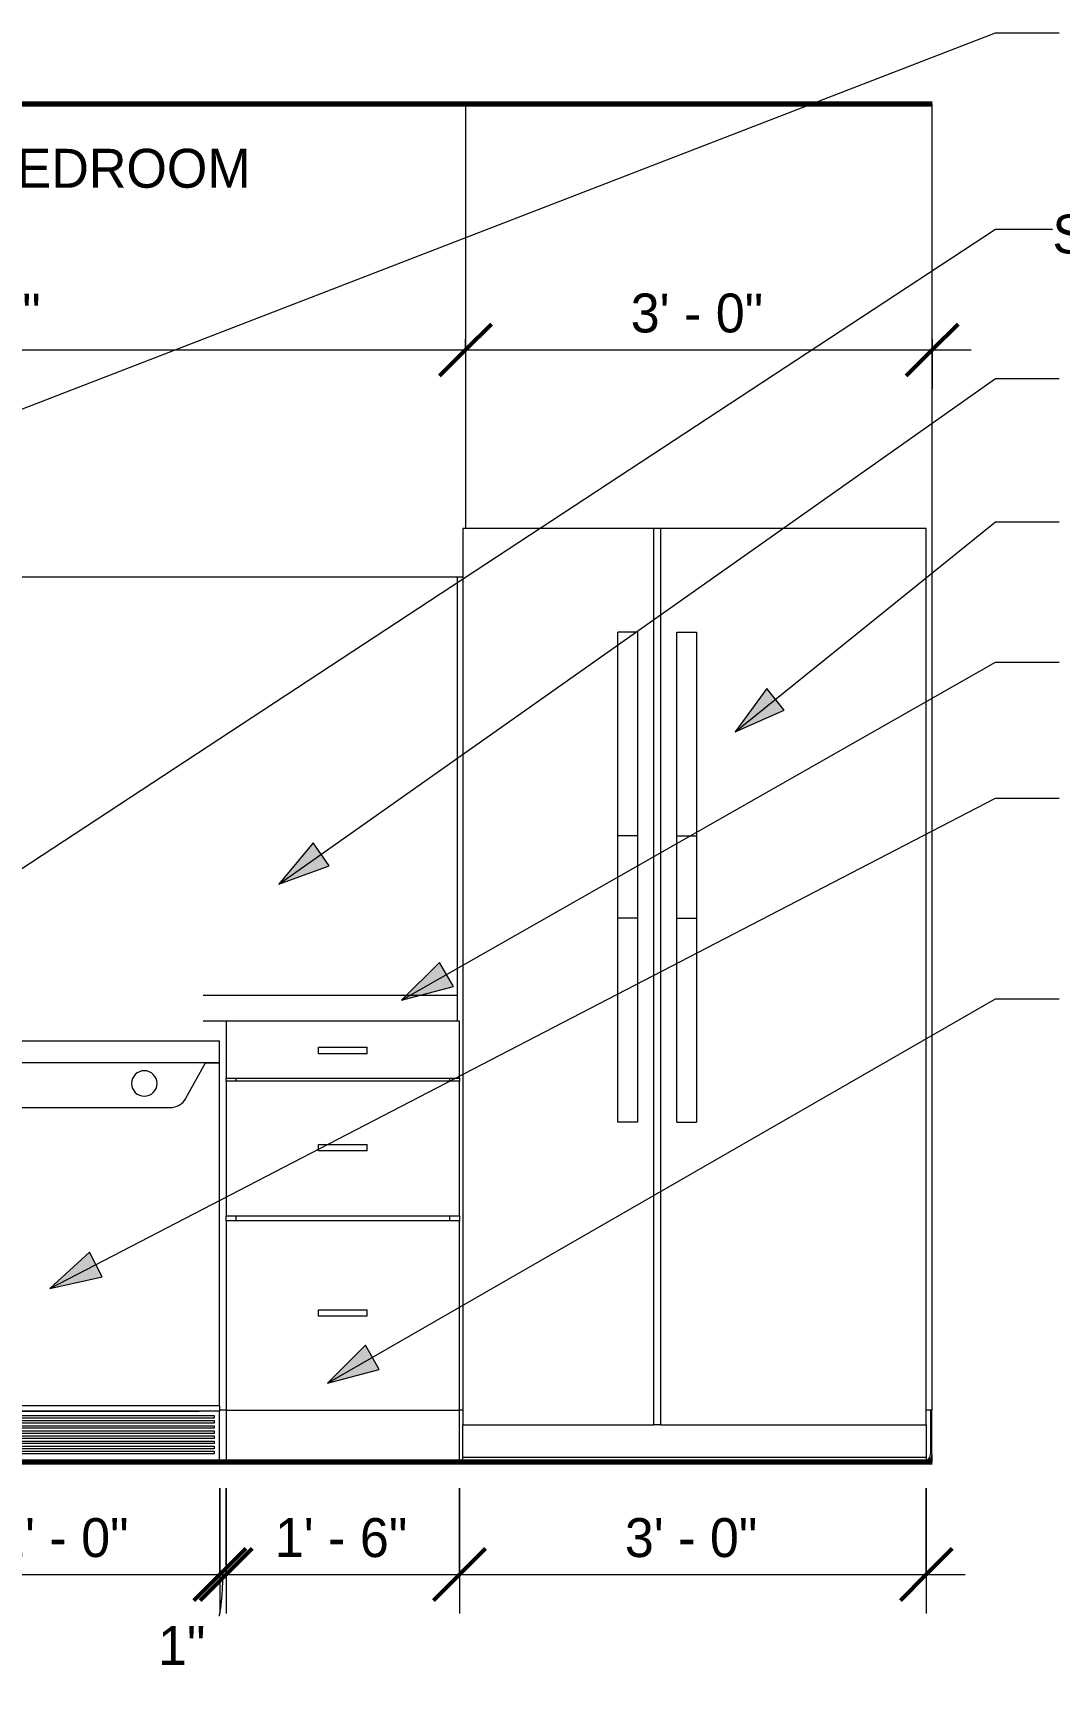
# Model space of a CAD drawing. Header units: inches. Extents: x -2718 to -922, y 119 to 10852.
# Drawn here: x -1066.4 to -987.2, y 119.4 to 246.2 of the extents above; entities that cross this region are included whole.
import ezdxf

# ---------------------------------------------------------------- set-up
doc = ezdxf.new("R2010")
doc.units = ezdxf.units.IN
doc.header["$MEASUREMENT"] = 0
for name, color, linetype, lineweight in [('0-4', 130, 'Continuous', 5), ('A-ANNO-DIMS', 211, 'Continuous', 9), ('A-ANNO-DIMS-32', 211, 'Continuous', 9), ('A-ANNO-NOTE', 131, 'Continuous', 9), ('A-FLOR-2', 10, 'Continuous', 70), ('A-WALL', 113, 'Continuous', 18), ('A-WALL-4', 113, 'Continuous', 9), ('G-ANNO-TEXT', 231, 'Continuous', 9), ('G-ANNO-TEXT-1', 147, 'Continuous', 20), ('Q-CASE', 31, 'Continuous', 9), ('Q-SPCQ', 91, 'Continuous', 9)]:
    doc.layers.add(name, color=color, linetype=linetype, lineweight=lineweight)
doc.styles.add('Century Gothic', font='ufonts.com_century-gothic.ttf', dxfattribs={"height": 3})
doc.dimstyles.new('OD_1__HACK_2', dxfattribs={"dimscale": 12, "dimtxt": 3.132505, "dimasz": 0.333333, "dimexe": 0.25, "dimexo": 0.166667, "dimgap": 0.041667, "dimtad": 1, "dimdec": 0, "dimzin": 3, "dimdsep": 46, "dimlunit": 4, "dimtxsty": 'Century Gothic', "dimblk1": 'OBLIQUE', "dimblk2": 'OBLIQUE', "dimsah": 1, "dimcen": 0.09, "dimdle": 0.25, "dimazin": 0, "dimtfac": 1, "dimtdec": 4, "dimtix": 1, "dimtmove": 0, "dimatfit": 3, "dimfxl": 1, "dimtvp": 1, "dimtfill": 1, "dimfrac": 2, "dimtolj": 1, "dimtzin": 0, "dimarcsym": 2})
doc.dimstyles.new('OD_1__HACK_2_1', dxfattribs={"dimscale": 12, "dimtxt": 3.132505, "dimasz": 0.333333, "dimexe": 0.25, "dimexo": 0.166667, "dimgap": 0.041667, "dimtad": 1, "dimdec": 0, "dimzin": 3, "dimdsep": 46, "dimlunit": 4, "dimtxsty": 'Century Gothic', "dimblk1": 'OBLIQUE', "dimblk2": 'OBLIQUE', "dimsah": 1, "dimcen": 0.09, "dimdle": 0.25, "dimazin": 0, "dimtfac": 1, "dimtdec": 4, "dimtix": 1, "dimtmove": 1, "dimatfit": 3, "dimfxl": 1, "dimtvp": 1, "dimtfill": 1, "dimfrac": 2, "dimtolj": 1, "dimtzin": 0, "dimarcsym": 2})

# ---------------------------------------------------------------- blocks, each defined once
blk = doc.blocks.new('CTR - 1st Phase - Shell_rvt-6-2ND _ 3RD FLOOR - STUDIO B - ADA TYPE B - KITCHEN SIDE WALL')
at = {"layer": 'A-FLOR-2'}
for p, q in [((-10547.46, 240.75), (-10397.48, 240.75)), ((-10397.48, 136), (-10547.46, 136))]:
    blk.add_line(p, q, dxfattribs=at)
blk = doc.blocks.new('Basic Wall _ INT - W4BØF - _5_8 GYP - 2X4 WOOD_BATT_ - 5_8 GYP_ - ___-2693809-2ND _ 3RD FLOOR - STUDIO B - ADA TYPE B - KITCHEN SIDE WALL')
at = {"layer": 'A-WALL'}
for p, q in [((-10476.44, 140), (-10476.94, 140)), ((-10451.94, 140), (-10452.44, 140)), ((-10433.69, 140), (-10433.94, 140)), ((-10397.53, 140), (-10397.94, 140)), ((-10476.44, 136.11), (-10476.94, 136.11)), ((-10451.94, 136.11), (-10452.44, 136.11)), ((-10433.69, 136.11), (-10433.94, 136.11)), ((-10397.9, 136.11), (-10397.94, 136.11)), ((-10397.49, 136.11), (-10397.7, 136.11))]:
    blk.add_line(p, q, dxfattribs=at)
blk = doc.blocks.new('Basic Wall _ INT - W4BØF - _5_8 GYP - 2X4 WOOD_BATT_ - 5_8 GYP_ - ___-2693811-2ND _ 3RD FLOOR - STUDIO B - ADA TYPE B - KITCHEN SIDE WALL')
at = {"layer": 'A-WALL'}
for p, q in [((-10397.61, 139.92), (-10397.61, 136.61)), ((-10397.49, 140), (-10397.53, 140)), ((-10397.49, 136.61), (-10397.49, 140)), ((-10397.9, 136.11), (-10397.84, 136))]:
    blk.add_line(p, q, dxfattribs=at)
for centre, radius, start, end in [((-10397.53, 139.92), 0.0822, 90, 180), ((-10398.19, 136.61), 0.577, 300, 0), ((-10398.19, 136.61), 0.702, 300, 0)]:
    blk.add_arc(centre, radius, start, end, dxfattribs=at)
blk = doc.blocks.new('Refrigerator_-_Side-by-Side_6047 - 36_ X 30_-345559-2ND _ 3RD FLOOR - STUDIO B - ADA TYPE B - KITCHEN SIDE WALL')
at = {"layer": 'Q-SPCQ'}
for p, q in [((-10418.94, 208), (-10433.69, 208)), ((-10433.69, 208), (-10433.69, 138.87)), ((-10418.44, 208), (-10418.94, 208)), ((-10418.94, 138.87), (-10418.94, 208)), ((-10397.94, 208), (-10418.44, 208)), ((-10418.44, 208), (-10418.44, 138.87)), ((-10397.94, 138.87), (-10397.94, 208)), ((-10421.72, 184.29), (-10421.72, 200)), ((-10420.2, 200), (-10421.72, 200)), ((-10420.2, 200), (-10420.2, 184.29)), ((-10417.18, 184.29), (-10417.18, 200)), ((-10417.18, 200), (-10415.66, 200)), ((-10415.66, 200), (-10415.66, 184.29)), ((-10421.72, 177.94), (-10421.72, 184.29)), ((-10420.2, 184.29), (-10421.72, 184.29)), ((-10420.2, 184.29), (-10420.2, 177.94)), ((-10417.18, 177.94), (-10417.18, 184.29)), ((-10417.18, 184.29), (-10415.66, 184.29)), ((-10415.66, 184.29), (-10415.66, 177.94)), ((-10421.72, 162.23), (-10421.72, 177.94)), ((-10420.2, 177.94), (-10421.72, 177.94)), ((-10420.2, 177.94), (-10420.2, 162.23)), ((-10417.18, 162.23), (-10417.18, 177.94)), ((-10417.18, 177.94), (-10415.66, 177.94)), ((-10415.66, 177.94), (-10415.66, 162.23)), ((-10420.2, 162.23), (-10421.72, 162.23)), ((-10417.18, 162.23), (-10415.66, 162.23)), ((-10433.69, 136.37), (-10433.69, 138.87)), ((-10433.69, 138.87), (-10418.94, 138.87)), ((-10418.44, 138.87), (-10418.94, 138.87)), ((-10418.44, 138.87), (-10397.94, 138.87)), ((-10397.94, 138.87), (-10397.94, 136.37)), ((-10433.69, 136.37), (-10397.94, 136.37)), ((-10433.69, 136), (-10433.69, 136.37)), ((-10397.94, 136.37), (-10397.94, 136))]:
    blk.add_line(p, q, dxfattribs=at)
blk = doc.blocks.new('Dishwasher_15404 - 34_ counter-2817256-2ND _ 3RD FLOOR - STUDIO B - ADA TYPE B - KITCHEN SIDE WALL')
at = {"layer": 'Q-SPCQ'}
for p, q in [((-10476.44, 168.5), (-10476.44, 166.79)), ((-10476.44, 168.5), (-10475.37, 168.5)), ((-10475.37, 168.5), (-10452.64, 168.5)), ((-10452.64, 168.5), (-10452.44, 168.5)), ((-10452.44, 166.79), (-10452.44, 168.5)), ((-10476.44, 166.79), (-10476.44, 140.33)), ((-10476.44, 166.79), (-10476.24, 166.79)), ((-10476.24, 166.79), (-10475.35, 166.79)), ((-10475.35, 166.79), (-10475.37, 166.79)), ((-10453.53, 166.79), (-10475.35, 166.79)), ((-10475.35, 166.79), (-10473.83, 164.06)), ((-10455.05, 164.06), (-10453.53, 166.79)), ((-10452.64, 166.79), (-10453.53, 166.79)), ((-10453.53, 166.79), (-10452.64, 166.79)), ((-10452.44, 166.79), (-10452.64, 166.79)), ((-10452.64, 166.79), (-10452.44, 166.79)), ((-10452.44, 140.33), (-10452.44, 166.79)), ((-10472.72, 165.94), (-10472.72, 165.35)), ((-10472.13, 165.94), (-10472.72, 165.94)), ((-10472.72, 165.35), (-10472.13, 165.35)), ((-10472.13, 165.35), (-10472.13, 165.94)), ((-10471.54, 165.94), (-10471.54, 165.35)), ((-10470.95, 165.94), (-10471.54, 165.94)), ((-10471.54, 165.35), (-10470.95, 165.35)), ((-10470.95, 165.35), (-10470.95, 165.94)), ((-10470.36, 165.94), (-10470.36, 165.35)), ((-10469.77, 165.94), (-10470.36, 165.94)), ((-10470.36, 165.35), (-10469.77, 165.35)), ((-10469.77, 165.35), (-10469.77, 165.94)), ((-10469.18, 165.94), (-10469.18, 165.35)), ((-10468.59, 165.94), (-10469.18, 165.94)), ((-10469.18, 165.35), (-10468.59, 165.35)), ((-10468.59, 165.35), (-10468.59, 165.94)), ((-10472.63, 163.35), (-10456.25, 163.35)), ((-10476.24, 140.33), (-10476.44, 140.33)), ((-10476.44, 140.33), (-10476.44, 139.94)), ((-10452.44, 139.94), (-10476.44, 139.94)), ((-10476.44, 139.94), (-10476.44, 136)), ((-10452.64, 140.33), (-10476.24, 140.33)), ((-10476.02, 139.39), (-10476.02, 139.59)), ((-10476.02, 139.59), (-10474.86, 139.59)), ((-10474.86, 139.94), (-10454.01, 139.94)), ((-10474.86, 139.59), (-10454.01, 139.59)), ((-10454.01, 139.59), (-10452.86, 139.59)), ((-10452.86, 139.59), (-10452.86, 139.39)), ((-10452.44, 140.33), (-10452.64, 140.33)), ((-10452.44, 140.33), (-10452.44, 139.94)), ((-10452.44, 136), (-10452.44, 139.94)), ((-10474.86, 139.39), (-10476.02, 139.39)), ((-10476.02, 139), (-10476.02, 139.2)), ((-10476.02, 139.2), (-10474.86, 139.2)), ((-10474.86, 139), (-10476.02, 139)), ((-10476.02, 138.61), (-10476.02, 138.8)), ((-10476.02, 138.8), (-10474.86, 138.8)), ((-10474.86, 138.61), (-10476.02, 138.61)), ((-10476.02, 138.21), (-10476.02, 138.41)), ((-10476.02, 138.41), (-10474.86, 138.41)), ((-10474.86, 138.21), (-10476.02, 138.21)), ((-10454.01, 139.39), (-10474.86, 139.39)), ((-10474.86, 139.2), (-10454.01, 139.2)), ((-10454.01, 139), (-10474.86, 139)), ((-10474.86, 138.8), (-10454.01, 138.8)), ((-10454.01, 138.61), (-10474.86, 138.61)), ((-10474.86, 138.41), (-10454.01, 138.41)), ((-10454.01, 138.21), (-10474.86, 138.21)), ((-10452.86, 139.39), (-10454.01, 139.39)), ((-10454.01, 139.2), (-10452.86, 139.2)), ((-10452.86, 139), (-10454.01, 139)), ((-10454.01, 138.8), (-10452.86, 138.8)), ((-10452.86, 138.61), (-10454.01, 138.61)), ((-10454.01, 138.41), (-10452.86, 138.41)), ((-10452.86, 138.21), (-10454.01, 138.21)), ((-10452.86, 139.2), (-10452.86, 139)), ((-10452.86, 138.8), (-10452.86, 138.61)), ((-10452.86, 138.41), (-10452.86, 138.21)), ((-10476.02, 137.82), (-10476.02, 138.02)), ((-10476.02, 138.02), (-10474.86, 138.02)), ((-10474.86, 137.82), (-10476.02, 137.82)), ((-10476.02, 137.43), (-10476.02, 137.62)), ((-10476.02, 137.62), (-10474.86, 137.62)), ((-10474.86, 137.43), (-10476.02, 137.43)), ((-10476.02, 137.03), (-10476.02, 137.23)), ((-10476.02, 137.23), (-10474.86, 137.23)), ((-10474.86, 137.03), (-10476.02, 137.03)), ((-10474.86, 138.02), (-10454.01, 138.02)), ((-10454.01, 137.82), (-10474.86, 137.82)), ((-10474.86, 137.62), (-10454.01, 137.62)), ((-10454.01, 137.43), (-10474.86, 137.43)), ((-10474.86, 137.23), (-10454.01, 137.23)), ((-10454.01, 137.03), (-10474.86, 137.03)), ((-10454.01, 138.02), (-10452.86, 138.02)), ((-10452.86, 137.82), (-10454.01, 137.82)), ((-10454.01, 137.62), (-10452.86, 137.62)), ((-10452.86, 137.43), (-10454.01, 137.43)), ((-10454.01, 137.23), (-10452.86, 137.23)), ((-10452.86, 137.03), (-10454.01, 137.03)), ((-10452.86, 138.02), (-10452.86, 137.82)), ((-10452.86, 137.62), (-10452.86, 137.43)), ((-10452.86, 137.23), (-10452.86, 137.03)), ((-10476.02, 136.64), (-10476.02, 136.84)), ((-10476.02, 136.84), (-10474.86, 136.84)), ((-10474.86, 136.64), (-10476.02, 136.64)), ((-10474.86, 136.84), (-10454.01, 136.84)), ((-10454.01, 136.64), (-10474.86, 136.64)), ((-10454.01, 136.84), (-10452.86, 136.84)), ((-10452.86, 136.64), (-10454.01, 136.64)), ((-10452.86, 136.84), (-10452.86, 136.64))]:
    blk.add_line(p, q, dxfattribs=at)
for centre, radius, start, end in [((-10458.25, 165.2), 0.984, 90, 270), ((-10458.25, 165.2), 0.984, 270, 90), ((-10472.63, 164.72), 1.38, 209, 270), ((-10456.25, 164.72), 1.38, 270, 331)]:
    blk.add_arc(centre, radius, start, end, dxfattribs=at)
blk = doc.blocks.new('Base Cabinet 3 Drawer 230 - Base Cabinet 3 Drawer 230 18_-2554959-2ND _ 3RD FLOOR - STUDIO B - ADA TYPE B - KITCHEN SIDE WALL')
at = {"layer": 'Q-CASE'}
for p, q in [((-10433.94, 170), (-10451.94, 170)), ((-10451.94, 170), (-10451.94, 165.62)), ((-10433.94, 165.62), (-10433.94, 170)), ((-10444.81, 168), (-10441.06, 168)), ((-10444.81, 167.5), (-10444.81, 168)), ((-10441.06, 167.5), (-10444.81, 167.5)), ((-10441.06, 167.5), (-10441.06, 168)), ((-10451.94, 165.62), (-10433.94, 165.62)), ((-10451.94, 165.37), (-10451.94, 165.62)), ((-10433.94, 165.37), (-10451.94, 165.37)), ((-10451.94, 165.37), (-10451.94, 155)), ((-10451.19, 165.62), (-10451.19, 165.37)), ((-10434.69, 165.37), (-10434.69, 165.62)), ((-10433.94, 165.62), (-10433.94, 165.37)), ((-10433.94, 155), (-10433.94, 165.37)), ((-10444.81, 160.5), (-10441.06, 160.5)), ((-10444.81, 160), (-10444.81, 160.5)), ((-10441.06, 160), (-10444.81, 160)), ((-10441.06, 160), (-10441.06, 160.5)), ((-10451.94, 155), (-10433.94, 155)), ((-10451.94, 154.62), (-10451.94, 155)), ((-10451.19, 155), (-10451.19, 154.62)), ((-10434.69, 154.62), (-10434.69, 155)), ((-10433.94, 155), (-10433.94, 154.62)), ((-10433.94, 154.62), (-10451.94, 154.62)), ((-10451.94, 154.62), (-10451.94, 140)), ((-10433.94, 140), (-10433.94, 154.62)), ((-10444.81, 147.75), (-10441.06, 147.75)), ((-10444.81, 147.25), (-10444.81, 147.75)), ((-10441.06, 147.25), (-10444.81, 147.25)), ((-10441.06, 147.25), (-10441.06, 147.75)), ((-10451.94, 140), (-10433.94, 140)), ((-10451.94, 140), (-10451.94, 136)), ((-10433.94, 136), (-10433.94, 140))]:
    blk.add_line(p, q, dxfattribs=at)
blk = doc.blocks.new('DIMBLOCK101-2ND _ 3RD FLOOR - STUDIO B - ADA TYPE B - KITCHEN SIDE WALL')
at = {"layer": 'A-ANNO-DIMS-32'}
for p, q in [((-1108.47, 219), (-1108.47, 224.77)), ((-1033.02, 222.6), (-1033.02, 218.77)), ((-1033.02, 221.77), (-1033.02, 222.6)), ((-1108.47, 221.77), (-1033.02, 221.77)), ((-1108.47, 221.77), (-1108.47, 219))]:
    blk.add_line(p, q, dxfattribs=at)
at = {"layer": 'A-ANNO-DIMS-32', "lineweight": 50}
for p, q in [((-1108.47, 221.77), (-1106.47, 223.77)), ((-1033.02, 221.77), (-1031.02, 223.77)), ((-1108.47, 221.77), (-1110.47, 219.77)), ((-1033.02, 221.77), (-1035.02, 219.77))]:
    blk.add_line(p, q, dxfattribs=at)
at = {"layer": 'A-ANNO-DIMS-32', "color": 0, "insert": (-1076, 226.12), "char_height": 3, "width": 12.5897, "attachment_point": 1, "line_spacing_factor": 0.984502, "style": 'Century Gothic', "bg_fill": 3, "box_fill_scale": 1.25, "bg_fill_color": 256, "bg_fill_true_color": 13158600, "bg_fill_transparency": 0}
blk.add_mtext('6\' - 3"', dxfattribs=at)
blk = doc.blocks.new('_Oblique')
at = {"color": 0, "linetype": 'ByBlock', "lineweight": -2}
blk.add_line((-0.5, -0.5), (0.5, 0.5), dxfattribs=at)
blk = doc.blocks.new('DIMBLOCK102-2ND _ 3RD FLOOR - STUDIO B - ADA TYPE B - KITCHEN SIDE WALL')
at = {"layer": 'A-ANNO-DIMS-32', "lineweight": 50}
for p, q in [((-1033.02, 221.77), (-1031.02, 223.77)), ((-997.02, 221.77), (-995.02, 223.77)), ((-1033.02, 221.77), (-1035.02, 219.77)), ((-997.02, 221.77), (-999.02, 219.77))]:
    blk.add_line(p, q, dxfattribs=at)
at = {"layer": 'A-ANNO-DIMS-32'}
for p, q in [((-1033.02, 222.6), (-1033.02, 218.77)), ((-1033.02, 221.77), (-1033.02, 222.6)), ((-997.02, 222.6), (-997.02, 218.77)), ((-997.02, 221.77), (-997.02, 222.6)), ((-1033.02, 221.77), (-994.02, 221.77))]:
    blk.add_line(p, q, dxfattribs=at)
at = {"layer": 'A-ANNO-DIMS-32', "color": 0, "insert": (-1020.27, 226.12), "char_height": 3, "width": 12.5897, "attachment_point": 1, "line_spacing_factor": 0.984502, "style": 'Century Gothic', "bg_fill": 3, "box_fill_scale": 1.25, "bg_fill_color": 256, "bg_fill_true_color": 13158600, "bg_fill_transparency": 0}
blk.add_mtext('3\' - 0"', dxfattribs=at)
blk = doc.blocks.new('DIMBLOCK107-2ND _ 3RD FLOOR - STUDIO B - ADA TYPE B - KITCHEN SIDE WALL')
at = {"layer": 'A-ANNO-DIMS-32'}
for p, q in [((-1075.97, 134), (-1075.97, 124.33)), ((-1075.97, 127.33), (-1075.97, 134)), ((-1051.97, 134), (-1051.97, 124.33)), ((-1051.97, 127.33), (-1051.97, 134)), ((-1075.97, 127.33), (-1051.97, 127.33))]:
    blk.add_line(p, q, dxfattribs=at)
at = {"layer": 'A-ANNO-DIMS-32', "lineweight": 50}
for p, q in [((-1075.97, 127.33), (-1073.97, 129.33)), ((-1051.97, 127.33), (-1049.97, 129.33)), ((-1075.97, 127.33), (-1077.97, 125.33)), ((-1051.97, 127.33), (-1053.97, 125.33))]:
    blk.add_line(p, q, dxfattribs=at)
at = {"layer": 'A-ANNO-DIMS-32', "color": 0, "insert": (-1069.22, 131.68), "char_height": 3, "width": 12.5897, "attachment_point": 1, "line_spacing_factor": 0.984502, "style": 'Century Gothic', "bg_fill": 3, "box_fill_scale": 1.25, "bg_fill_color": 256, "bg_fill_true_color": 13158600, "bg_fill_transparency": 0}
blk.add_mtext('2\' - 0"', dxfattribs=at)
blk = doc.blocks.new('DIMBLOCK108-2ND _ 3RD FLOOR - STUDIO B - ADA TYPE B - KITCHEN SIDE WALL')
at = {"layer": 'A-ANNO-DIMS-32'}
for p, q in [((-1051.97, 134), (-1051.97, 124.33)), ((-1051.97, 127.33), (-1051.97, 134)), ((-1051.47, 134), (-1051.47, 124.33)), ((-1051.47, 127.33), (-1051.47, 134)), ((-1051.97, 127.33), (-1051.47, 127.33))]:
    blk.add_line(p, q, dxfattribs=at)
at = {"layer": 'A-ANNO-DIMS-32', "lineweight": 50}
for p, q in [((-1051.97, 127.33), (-1049.97, 129.33)), ((-1051.47, 127.33), (-1049.47, 129.33)), ((-1051.97, 127.33), (-1053.97, 125.33)), ((-1051.47, 127.33), (-1053.47, 125.33))]:
    blk.add_line(p, q, dxfattribs=at)
at = {"layer": 'A-ANNO-DIMS-32'}
blk.add_ellipse((-1053.1, 127.33), major_axis=(0, 5.36), ratio=0.256841, start_param=3.141593, end_param=4.712389, dxfattribs=at)
at = {"layer": 'A-ANNO-DIMS-32', "color": 0, "insert": (-1056.73, 123.36), "char_height": 3, "width": 4.3557, "attachment_point": 1, "line_spacing_factor": 0.984502, "style": 'Century Gothic', "bg_fill": 3, "box_fill_scale": 1.25, "bg_fill_color": 256, "bg_fill_true_color": 13158600, "bg_fill_transparency": 0}
blk.add_mtext('1"', dxfattribs=at)
blk = doc.blocks.new('DIMBLOCK109-2ND _ 3RD FLOOR - STUDIO B - ADA TYPE B - KITCHEN SIDE WALL')
at = {"layer": 'A-ANNO-DIMS-32'}
for p, q in [((-1051.47, 134), (-1051.47, 124.33)), ((-1051.47, 127.33), (-1051.47, 134)), ((-1033.47, 134), (-1033.47, 124.33)), ((-1033.47, 127.33), (-1033.47, 134)), ((-1051.47, 127.33), (-1033.47, 127.33))]:
    blk.add_line(p, q, dxfattribs=at)
at = {"layer": 'A-ANNO-DIMS-32', "lineweight": 50}
for p, q in [((-1051.47, 127.33), (-1049.47, 129.33)), ((-1033.47, 127.33), (-1031.47, 129.33)), ((-1051.47, 127.33), (-1053.47, 125.33)), ((-1033.47, 127.33), (-1035.47, 125.33))]:
    blk.add_line(p, q, dxfattribs=at)
at = {"layer": 'A-ANNO-DIMS-32', "color": 0, "insert": (-1047.72, 131.68), "char_height": 3, "width": 12.5897, "attachment_point": 1, "line_spacing_factor": 0.984502, "style": 'Century Gothic', "bg_fill": 3, "box_fill_scale": 1.25, "bg_fill_color": 256, "bg_fill_true_color": 13158600, "bg_fill_transparency": 0}
blk.add_mtext('1\' - 6"', dxfattribs=at)
blk = doc.blocks.new('DIMBLOCK110-2ND _ 3RD FLOOR - STUDIO B - ADA TYPE B - KITCHEN SIDE WALL')
at = {"layer": 'A-ANNO-DIMS-32'}
for p, q in [((-1033.47, 134), (-1033.47, 124.33)), ((-1033.47, 127.33), (-1033.47, 134)), ((-997.47, 134), (-997.47, 124.33)), ((-997.47, 127.33), (-997.47, 134)), ((-1033.47, 127.33), (-994.47, 127.33))]:
    blk.add_line(p, q, dxfattribs=at)
at = {"layer": 'A-ANNO-DIMS-32', "lineweight": 50}
for p, q in [((-1033.47, 127.33), (-1031.47, 129.33)), ((-997.47, 127.33), (-995.47, 129.33)), ((-1033.47, 127.33), (-1035.47, 125.33)), ((-997.47, 127.33), (-999.47, 125.33))]:
    blk.add_line(p, q, dxfattribs=at)
at = {"layer": 'A-ANNO-DIMS-32', "color": 0, "insert": (-1020.72, 131.68), "char_height": 3, "width": 12.5897, "attachment_point": 1, "line_spacing_factor": 0.984502, "style": 'Century Gothic', "bg_fill": 3, "box_fill_scale": 1.25, "bg_fill_color": 256, "bg_fill_true_color": 13158600, "bg_fill_transparency": 0}
blk.add_mtext('3\' - 0"', dxfattribs=at)

msp = doc.modelspace()

# ---------------------------------------------------------------- hatches: boundary and pattern name
at = {"layer": 'G-ANNO-TEXT'}
for points in [[(-1012.21, 192.31), (-1008.43, 193.99), (-1009.77, 195.65)], [(-1047.42, 180.56), (-1043.54, 181.99), (-1044.77, 183.75)], [(-1037.96, 171.62), (-1033.95, 172.67), (-1035.01, 174.53)], [(-1065.09, 149.39), (-1061.05, 150.28), (-1062.03, 152.18)], [(-1043.67, 142.09), (-1039.67, 143.15), (-1040.73, 145.01)]]:
    msp.add_hatch(color=256, dxfattribs=at).paths.add_polyline_path(points, flags=0)

# ---------------------------------------------------------------- linework, layer by layer
at = {"layer": 'A-ANNO-NOTE'}
msp.add_line((-992.12, 231.08), (-987.74, 231.08), dxfattribs=at)
at = {"layer": 'A-WALL'}
for p, q in [((-1033.02, 240.75), (-1033.02, 208)), ((-997.02, 140), (-997.02, 240.75)), ((-1033.22, 204.25), (-1108.47, 204.25)), ((-1033.62, 172), (-1033.62, 204.25)), ((-997.02, 136), (-997.02, 136.61))]:
    msp.add_line(p, q, dxfattribs=at)
at = {"layer": 'A-WALL-4'}
for p, q in [((-1053.26, 172), (-1033.62, 172)), ((-1033.62, 170), (-1033.62, 172)), ((-1033.62, 170), (-1053.26, 170))]:
    msp.add_line(p, q, dxfattribs=at)
at = {"layer": 'G-ANNO-TEXT'}
for p, q in [((-992.12, 246.22), (-987.23, 246.22)), ((-992.12, 219.57), (-987.23, 219.57)), ((-1012.21, 192.31), (-992.12, 208.51)), ((-992.12, 208.51), (-987.23, 208.51)), ((-1037.96, 171.62), (-992.12, 197.7)), ((-992.12, 197.7), (-987.23, 197.7)), ((-1009.77, 195.65), (-1012.21, 192.31)), ((-1008.43, 193.99), (-1009.77, 195.65)), ((-1012.21, 192.31), (-1008.43, 193.99)), ((-1065.09, 149.39), (-992.12, 187.2)), ((-992.12, 187.2), (-987.23, 187.2)), ((-1044.77, 183.75), (-1047.42, 180.56)), ((-1043.54, 181.99), (-1044.77, 183.75)), ((-1047.42, 180.56), (-1043.54, 181.99)), ((-1035.01, 174.53), (-1037.96, 171.62)), ((-1033.95, 172.67), (-1035.01, 174.53)), ((-1037.96, 171.62), (-1033.95, 172.67)), ((-1043.67, 142.09), (-992.12, 171.73)), ((-992.12, 171.73), (-987.23, 171.73)), ((-1062.03, 152.18), (-1065.09, 149.39)), ((-1061.05, 150.28), (-1062.03, 152.18)), ((-1065.09, 149.39), (-1061.05, 150.28)), ((-1040.73, 145.01), (-1043.67, 142.09)), ((-1039.67, 143.15), (-1040.73, 145.01)), ((-1043.67, 142.09), (-1039.67, 143.15))]:
    msp.add_line(p, q, dxfattribs=at)

# ---------------------------------------------------------------- block references
at = {"layer": '0-4'}
msp.add_blockref('CTR - 1st Phase - Shell_rvt-6-2ND _ 3RD FLOOR - STUDIO B - ADA TYPE B - KITCHEN SIDE WALL', (9400.46, 0), dxfattribs=at)
at = {"layer": 'A-WALL'}
for name in ['Basic Wall _ INT - W4BØF - _5_8 GYP - 2X4 WOOD_BATT_ - 5_8 GYP_ - ___-2693809-2ND _ 3RD FLOOR - STUDIO B - ADA TYPE B - KITCHEN SIDE WALL', 'Basic Wall _ INT - W4BØF - _5_8 GYP - 2X4 WOOD_BATT_ - 5_8 GYP_ - ___-2693811-2ND _ 3RD FLOOR - STUDIO B - ADA TYPE B - KITCHEN SIDE WALL']:
    msp.add_blockref(name, (9400.46, 0), dxfattribs=at)
at = {"layer": 'Q-CASE'}
msp.add_blockref('Base Cabinet 3 Drawer 230 - Base Cabinet 3 Drawer 230 18_-2554959-2ND _ 3RD FLOOR - STUDIO B - ADA TYPE B - KITCHEN SIDE WALL', (9400.46, 0), dxfattribs=at)
at = {"layer": 'Q-SPCQ'}
for name in ['Refrigerator_-_Side-by-Side_6047 - 36_ X 30_-345559-2ND _ 3RD FLOOR - STUDIO B - ADA TYPE B - KITCHEN SIDE WALL', 'Dishwasher_15404 - 34_ counter-2817256-2ND _ 3RD FLOOR - STUDIO B - ADA TYPE B - KITCHEN SIDE WALL']:
    msp.add_blockref(name, (9400.46, 0), dxfattribs=at)

# ---------------------------------------------------------------- texts
at = {"layer": 'A-ANNO-NOTE', "insert": (-987.74, 232.21), "char_height": 3, "width": 57.368, "attachment_point": 1, "style": 'Century Gothic'}
msp.add_mtext('STEEL FARMHOUSE SINK', dxfattribs=at)
at = {"layer": 'G-ANNO-TEXT-1', "insert": (-1126.71, 237.28), "char_height": 3, "width": 93.223, "attachment_point": 1, "style": 'Century Gothic'}
msp.add_mtext('25 SF MIN. CLERESTORY TO BEDROOM', dxfattribs=at)

# ---------------------------------------------------------------- next in the draw order: dimensions: what is measured, and where the dimension line sits
at = {"layer": 'A-ANNO-DIMS'}
for base, p1, p2, override, picture, middle in [((-1033.02, 221.77), (-1108.47, 217), (-1033.02, 224.6), {"dimpost": '<>', "dimfxl": 75.831894}, 'DIMBLOCK101-2ND _ 3RD FLOOR - STUDIO B - ADA TYPE B - KITCHEN SIDE WALL', (-1070.75, 223.85)), ((-1051.97, 127.33), (-1075.97, 136), (-1051.97, 136), {"dimpost": '<>', "dimfxl": 24}, 'DIMBLOCK107-2ND _ 3RD FLOOR - STUDIO B - ADA TYPE B - KITCHEN SIDE WALL', (-1063.97, 129.41))]:
    dim = msp.add_linear_dim(base=base, p1=p1, p2=p2, dimstyle='OD_1__HACK_2', override=override, dxfattribs=at)
    dim.commit()
    dim.dimension.update_dxf_attribs({"geometry": picture, "text_midpoint": middle})

# ---------------------------------------------------------------- next in the draw order: dimensions: what is measured, and where the dimension line sits
dim = msp.add_linear_dim(base=(-997.02, 221.77), p1=(-1033.02, 224.6), p2=(-997.02, 224.6), dimstyle='OD_1__HACK_2', override={"dimpost": '<>', "dimfxl": 36}, dxfattribs=at)
dim.commit()
dim.dimension.update_dxf_attribs({"geometry": 'DIMBLOCK102-2ND _ 3RD FLOOR - STUDIO B - ADA TYPE B - KITCHEN SIDE WALL', "text_midpoint": (-1015.02, 223.85)})
dim = msp.add_linear_dim(base=(-1051.47469271, 127.3332668), p1=(-1051.97469271, 136), p2=(-1051.47469271, 136), dimstyle='OD_1__HACK_2_1', override={"dimpost": '<>', "dimfxl": 0.5}, dxfattribs=at)
dim.commit()
dim.dimension.update_dxf_attribs({"geometry": 'DIMBLOCK108-2ND _ 3RD FLOOR - STUDIO B - ADA TYPE B - KITCHEN SIDE WALL', "text_midpoint": (-1054.55309193, 121.35791888), "dimtype": 160})

# ---------------------------------------------------------------- next in the draw order: linework, layer by layer
at = {"layer": 'A-ANNO-NOTE'}
msp.add_line((-1093.66, 164.45), (-992.12, 231.08), dxfattribs=at)
at = {"layer": 'G-ANNO-TEXT'}
for p, q in [((-1114.76, 198.86), (-992.12, 246.22)), ((-1047.42, 180.56), (-992.12, 219.57))]:
    msp.add_line(p, q, dxfattribs=at)

# ---------------------------------------------------------------- next in the draw order: dimensions: what is measured, and where the dimension line sits
at = {"layer": 'A-ANNO-DIMS'}
dim = msp.add_linear_dim(base=(-1033.47, 127.33), p1=(-1051.47, 136), p2=(-1033.47, 136), dimstyle='OD_1__HACK_2', override={"dimpost": '<>', "dimfxl": 18}, dxfattribs=at)
dim.commit()
dim.dimension.update_dxf_attribs({"geometry": 'DIMBLOCK109-2ND _ 3RD FLOOR - STUDIO B - ADA TYPE B - KITCHEN SIDE WALL', "text_midpoint": (-1042.47, 129.41)})

# ---------------------------------------------------------------- next in the draw order: dimensions: what is measured, and where the dimension line sits
dim = msp.add_linear_dim(base=(-997.47, 127.33), p1=(-1033.47, 136), p2=(-997.47, 136), dimstyle='OD_1__HACK_2', override={"dimpost": '<>', "dimfxl": 36}, dxfattribs=at)
dim.commit()
dim.dimension.update_dxf_attribs({"geometry": 'DIMBLOCK110-2ND _ 3RD FLOOR - STUDIO B - ADA TYPE B - KITCHEN SIDE WALL', "text_midpoint": (-1015.47, 129.41)})

doc.saveas('drawing.dxf')
